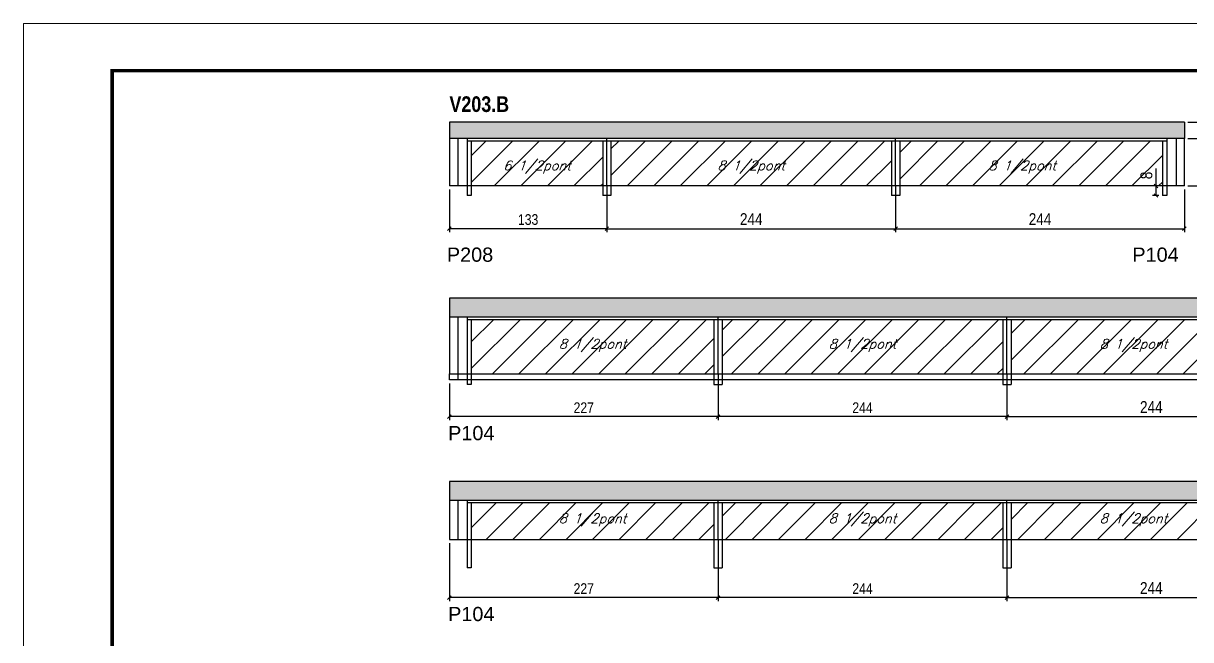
# Model space of a CAD drawing. Extents: x 2603 to 22413, y 1253 to 30260.
# Drawn here: x 5786 to 6773, y 28200 to 28721 of the extents above; entities that cross this region are included whole.
import ezdxf

# ---------------------------------------------------------------- set-up
doc = ezdxf.new("R2010")
doc.units = 0
doc.linetypes.add('DASHED', pattern=[0.75, 0.5, -0.25])
for name, color, linetype in [('5', 5, 'Continuous'), ('COTA', 241, 'Continuous'), ('NOMENCLATURA', 7, 'Continuous'), ('Painéis', 200, 'Continuous'), ('SARR_2.2x7', 40, 'Continuous'), ('SARR_3.5x7', 81, 'Continuous'), ('texto', 7, 'Continuous')]:
    doc.layers.add(name, color=color, linetype=linetype)
for name, color, linetype, lineweight in [('Folhas', 255, 'Continuous', 9), ('Hachura', 251, 'Continuous', 9), ('SARRAFO DE PRESSAO', 251, 'DASHED', 9)]:
    doc.layers.add(name, color=color, linetype=linetype, lineweight=lineweight)
doc.styles.add('COTA TECNICA', font='techl___.ttf', dxfattribs={"height": 10})
doc.styles.add('COTA TECNICA-50', font='techl___.ttf', dxfattribs={"height": 9})
doc.styles.add('Romans', font='romans.shx')
doc.styles.get("Standard").update_dxf_attribs({"font": 'arial.ttf'})
doc.styles.add('TECNICA', font='techb___.ttf', dxfattribs={"height": 10})
doc.dimstyles.new('COTA PAINEL-50', dxfattribs={"dimtxt": 9, "dimasz": 3, "dimexe": 3, "dimexo": 3, "dimgap": 3, "dimtad": 1, "dimdec": 1, "dimzin": 12, "dimdsep": 46, "dimtxsty": 'COTA TECNICA-50', "dimblk1": 'OBLIQUE', "dimblk2": 'OBLIQUE', "dimsah": 1, "dimcen": 0.9, "dimclrd": 4, "dimclre": 4, "dimclrt": 240, "dimadec": 1, "dimazin": 3, "dimtfac": 1, "dimtdec": 1, "dimtmove": 0, "dimatfit": 3, "dimfxl": 1, "dimtolj": 1, "dimtzin": 12, "dimarcsym": 0})
doc.dimstyles.new('PAINEL', dxfattribs={"dimtxt": 10, "dimasz": 3, "dimexe": 3, "dimexo": 3, "dimgap": 3, "dimtad": 1, "dimdec": 1, "dimzin": 12, "dimdsep": 46, "dimtxsty": 'COTA TECNICA', "dimblk1": 'OBLIQUE', "dimblk2": 'OBLIQUE', "dimsah": 1, "dimcen": 0.9, "dimclrd": 4, "dimclre": 4, "dimclrt": 240, "dimadec": 1, "dimazin": 3, "dimtfac": 1, "dimtdec": 1, "dimtmove": 0, "dimatfit": 3, "dimfxl": 1, "dimtolj": 1, "dimtzin": 12, "dimarcsym": 0})

# ---------------------------------------------------------------- blocks, each defined once
blk = doc.blocks.new('9999999999')
at = {"layer": 'Folhas'}
blk.add_lwpolyline([(98138.98, 34190.21), (99623.98, 34190.21), (99623.98, 35240.21), (98138.98, 35240.21)], close=True, dxfattribs=at)
at = {"layer": 'Folhas', "color": 30, "const_width": 3}
blk.add_lwpolyline([(98213.98, 34230.21), (99583.98, 34230.21), (99583.98, 35200.21), (98213.98, 35200.21)], close=True, dxfattribs=at)
blk = doc.blocks.new('_Oblique')
at = {"color": 0, "linetype": 'ByBlock', "lineweight": -2}
blk.add_line((-0.5, -0.5), (0.5, 0.5), dxfattribs=at)
blk = doc.blocks.new('*D3118')
at = {"layer": 'COTA', "color": 4, "linetype": 'ByBlock', "lineweight": -2, "transparency": 16777216}
for p, q in [((6146.46, 28580.23), (6146.46, 28544.14)), ((6279.46, 28580.23), (6279.46, 28544.14)), ((6279.46, 28547.14), (6146.46, 28547.14))]:
    blk.add_line(p, q, dxfattribs=at)
at = {"layer": 'Defpoints', "color": 0, "linetype": 'ByBlock', "transparency": 16777216}
for p in [(6146.46, 28583.23), (6279.46, 28583.23), (6146.46, 28547.14)]:
    blk.add_point(p, dxfattribs=at)
at = {"layer": 'COTA', "color": 4, "linetype": 'ByBlock', "lineweight": -2, "transparency": 16777216, "xscale": 3, "yscale": 3, "zscale": 3, "rotation": 180}
blk.add_blockref('_Oblique', (6146.46, 28547.14), dxfattribs=at)
at = {"layer": 'COTA', "color": 4, "linetype": 'ByBlock', "lineweight": -2, "transparency": 16777216, "xscale": 3, "yscale": 3, "zscale": 3}
blk.add_blockref('_Oblique', (6279.46, 28547.14), dxfattribs=at)
at = {"layer": 'COTA', "color": 240, "linetype": 'ByBlock', "transparency": 16777216, "insert": (6212.96, 28554.84), "char_height": 9, "attachment_point": 5, "style": 'COTA TECNICA-50'}
blk.add_mtext('\\A1;133', dxfattribs=at)
blk = doc.blocks.new('*D3119')
at = {"layer": 'COTA', "color": 4, "linetype": 'ByBlock', "lineweight": -2, "transparency": 16777216}
for p, q in [((6523.46, 28580.23), (6523.46, 28544.14)), ((6767.46, 28580.23), (6767.46, 28544.14)), ((6523.46, 28547.14), (6767.46, 28547.14))]:
    blk.add_line(p, q, dxfattribs=at)
at = {"layer": 'Defpoints', "color": 0, "linetype": 'ByBlock', "transparency": 16777216}
for p in [(6523.46, 28583.23), (6767.46, 28583.23), (6767.46, 28547.14)]:
    blk.add_point(p, dxfattribs=at)
at = {"layer": 'COTA', "color": 4, "linetype": 'ByBlock', "lineweight": -2, "transparency": 16777216, "xscale": 3, "yscale": 3, "zscale": 3, "rotation": 180}
blk.add_blockref('_Oblique', (6523.46, 28547.14), dxfattribs=at)
at = {"layer": 'COTA', "color": 4, "linetype": 'ByBlock', "lineweight": -2, "transparency": 16777216, "xscale": 3, "yscale": 3, "zscale": 3}
blk.add_blockref('_Oblique', (6767.46, 28547.14), dxfattribs=at)
at = {"layer": 'COTA', "color": 240, "linetype": 'ByBlock', "transparency": 16777216, "insert": (6645.46, 28555.21), "char_height": 10, "attachment_point": 5, "style": 'COTA TECNICA'}
blk.add_mtext('\\A1;244', dxfattribs=at)
blk = doc.blocks.new('*D3120')
at = {"layer": 'COTA', "color": 4, "linetype": 'ByBlock', "lineweight": -2, "transparency": 16777216}
for p, q in [((6770.46, 28623.23), (6799.13, 28623.23)), ((6796.13, 28623.23), (6796.13, 28583.23)), ((6770.46, 28583.23), (6799.13, 28583.23))]:
    blk.add_line(p, q, dxfattribs=at)
at = {"layer": 'Defpoints', "color": 0, "linetype": 'ByBlock', "transparency": 16777216}
for p in [(6767.46, 28623.23), (6767.46, 28583.23), (6796.13, 28583.23)]:
    blk.add_point(p, dxfattribs=at)
at = {"layer": 'COTA', "color": 4, "linetype": 'ByBlock', "lineweight": -2, "transparency": 16777216, "xscale": 3, "yscale": 3, "zscale": 3}
for p, rotation in [((6796.13, 28623.23), 90), ((6796.13, 28583.23), 270)]:
    blk.add_blockref('_Oblique', p, dxfattribs=dict(at, rotation=rotation))
at = {"layer": 'COTA', "color": 240, "linetype": 'ByBlock', "transparency": 16777216, "insert": (6788.02, 28603.23), "char_height": 10, "attachment_point": 5, "rotation": 90, "style": 'COTA TECNICA'}
blk.add_mtext('\\A1;40', dxfattribs=at)
blk = doc.blocks.new('*D3121')
at = {"layer": 'COTA', "color": 4, "linetype": 'ByBlock', "lineweight": -2, "transparency": 16777216}
for p, q in [((6796.13, 28637.23), (6796.13, 28656.35)), ((6770.46, 28637.23), (6799.13, 28637.23)), ((6796.13, 28623.23), (6796.13, 28637.23)), ((6770.46, 28623.23), (6799.13, 28623.23))]:
    blk.add_line(p, q, dxfattribs=at)
at = {"layer": 'Defpoints', "color": 0, "linetype": 'ByBlock', "transparency": 16777216}
for p in [(6767.46, 28637.23), (6796.13, 28637.23), (6767.46, 28623.23)]:
    blk.add_point(p, dxfattribs=at)
at = {"layer": 'COTA', "color": 4, "linetype": 'ByBlock', "lineweight": -2, "transparency": 16777216, "xscale": 3, "yscale": 3, "zscale": 3}
for p, rotation in [((6796.13, 28637.23), 90), ((6796.13, 28623.23), 270)]:
    blk.add_blockref('_Oblique', p, dxfattribs=dict(at, rotation=rotation))
at = {"layer": 'COTA', "color": 240, "linetype": 'ByBlock', "transparency": 16777216, "insert": (6788.05, 28648.29), "char_height": 10, "attachment_point": 5, "rotation": 90, "style": 'COTA TECNICA'}
blk.add_mtext('\\A1;14', dxfattribs=at)
blk = doc.blocks.new('*D3122')
at = {"layer": 'COTA', "color": 4, "linetype": 'ByBlock', "lineweight": -2, "transparency": 16777216}
for p, q in [((6770.46, 28637.23), (6829.18, 28637.23)), ((6826.18, 28583.23), (6826.18, 28637.23)), ((6770.46, 28583.23), (6829.18, 28583.23))]:
    blk.add_line(p, q, dxfattribs=at)
at = {"layer": 'Defpoints', "color": 0, "linetype": 'ByBlock', "transparency": 16777216}
for p in [(6767.46, 28637.23), (6826.18, 28637.23), (6767.46, 28583.23)]:
    blk.add_point(p, dxfattribs=at)
at = {"layer": 'COTA', "color": 4, "linetype": 'ByBlock', "lineweight": -2, "transparency": 16777216, "xscale": 3, "yscale": 3, "zscale": 3}
for p, rotation in [((6826.18, 28637.23), 90), ((6826.18, 28583.23), 270)]:
    blk.add_blockref('_Oblique', p, dxfattribs=dict(at, rotation=rotation))
at = {"layer": 'COTA', "color": 240, "linetype": 'ByBlock', "transparency": 16777216, "insert": (6818.07, 28610.23), "char_height": 10, "attachment_point": 5, "rotation": 90, "style": 'COTA TECNICA'}
blk.add_mtext('\\A1;54', dxfattribs=at)
blk = doc.blocks.new('*D645')
at = {"layer": 'COTA', "color": 4, "linetype": 'ByBlock', "lineweight": -2, "transparency": 16777216}
for p, q in [((6373.46, 28421.5), (6373.46, 28385.41)), ((6617.46, 28421.5), (6617.46, 28385.41)), ((6617.46, 28388.41), (6373.46, 28388.41))]:
    blk.add_line(p, q, dxfattribs=at)
at = {"layer": 'Defpoints', "color": 0, "linetype": 'ByBlock', "transparency": 16777216}
for p in [(6373.46, 28424.5), (6617.46, 28424.5), (6373.46, 28388.41)]:
    blk.add_point(p, dxfattribs=at)
at = {"layer": 'COTA', "color": 4, "linetype": 'ByBlock', "lineweight": -2, "transparency": 16777216, "xscale": 3, "yscale": 3, "zscale": 3, "rotation": 180}
blk.add_blockref('_Oblique', (6373.46, 28388.41), dxfattribs=at)
at = {"layer": 'COTA', "color": 4, "linetype": 'ByBlock', "lineweight": -2, "transparency": 16777216, "xscale": 3, "yscale": 3, "zscale": 3}
blk.add_blockref('_Oblique', (6617.46, 28388.41), dxfattribs=at)
at = {"layer": 'COTA', "color": 240, "linetype": 'ByBlock', "transparency": 16777216, "insert": (6495.46, 28395.97), "char_height": 9, "attachment_point": 5, "style": 'COTA TECNICA-50'}
blk.add_mtext('\\A1;244', dxfattribs=at)
blk = doc.blocks.new('*D3123')
at = {"layer": 'COTA', "color": 4, "linetype": 'ByBlock', "lineweight": -2, "transparency": 16777216}
for p, q in [((6146.46, 28416.5), (6146.46, 28385.41)), ((6373.46, 28421.5), (6373.46, 28385.41)), ((6373.46, 28388.41), (6146.46, 28388.41))]:
    blk.add_line(p, q, dxfattribs=at)
at = {"layer": 'Defpoints', "color": 0, "linetype": 'ByBlock', "transparency": 16777216}
for p in [(6373.46, 28424.5), (6146.46, 28419.5), (6146.46, 28388.41)]:
    blk.add_point(p, dxfattribs=at)
at = {"layer": 'COTA', "color": 4, "linetype": 'ByBlock', "lineweight": -2, "transparency": 16777216, "xscale": 3, "yscale": 3, "zscale": 3, "rotation": 180}
blk.add_blockref('_Oblique', (6146.46, 28388.41), dxfattribs=at)
at = {"layer": 'COTA', "color": 4, "linetype": 'ByBlock', "lineweight": -2, "transparency": 16777216, "xscale": 3, "yscale": 3, "zscale": 3}
blk.add_blockref('_Oblique', (6373.46, 28388.41), dxfattribs=at)
at = {"layer": 'COTA', "color": 240, "linetype": 'ByBlock', "transparency": 16777216, "insert": (6259.96, 28395.97), "char_height": 9, "attachment_point": 5, "style": 'COTA TECNICA-50'}
blk.add_mtext('\\A1;227', dxfattribs=at)
blk = doc.blocks.new('*D3124')
at = {"layer": 'COTA', "color": 4, "linetype": 'ByBlock', "lineweight": -2, "transparency": 16777216}
for p, q in [((6617.46, 28421.5), (6617.46, 28385.41)), ((6861.46, 28416.5), (6861.46, 28385.41)), ((6617.46, 28388.41), (6861.46, 28388.41))]:
    blk.add_line(p, q, dxfattribs=at)
at = {"layer": 'Defpoints', "color": 0, "linetype": 'ByBlock', "transparency": 16777216}
for p in [(6617.46, 28424.5), (6861.46, 28419.5), (6861.46, 28388.41)]:
    blk.add_point(p, dxfattribs=at)
at = {"layer": 'COTA', "color": 4, "linetype": 'ByBlock', "lineweight": -2, "transparency": 16777216, "xscale": 3, "yscale": 3, "zscale": 3, "rotation": 180}
blk.add_blockref('_Oblique', (6617.46, 28388.41), dxfattribs=at)
at = {"layer": 'COTA', "color": 4, "linetype": 'ByBlock', "lineweight": -2, "transparency": 16777216, "xscale": 3, "yscale": 3, "zscale": 3}
blk.add_blockref('_Oblique', (6861.46, 28388.41), dxfattribs=at)
at = {"layer": 'COTA', "color": 240, "linetype": 'ByBlock', "transparency": 16777216, "insert": (6739.46, 28396.48), "char_height": 10, "attachment_point": 5, "style": 'COTA TECNICA'}
blk.add_mtext('\\A1;244', dxfattribs=at)
blk = doc.blocks.new('*D3010')
at = {"layer": 'COTA', "color": 4, "linetype": 'ByBlock', "lineweight": -2, "transparency": 16777216}
for p, q in [((6743.44, 28583.23), (6743.44, 28598.05)), ((6745.96, 28583.23), (6740.44, 28583.23)), ((6743.44, 28575.23), (6743.44, 28583.23)), ((6745.96, 28575.23), (6740.44, 28575.23))]:
    blk.add_line(p, q, dxfattribs=at)
at = {"layer": 'Defpoints', "color": 0, "linetype": 'ByBlock', "transparency": 16777216}
for p in [(6743.44, 28583.23), (6748.96, 28583.23), (6748.96, 28575.23)]:
    blk.add_point(p, dxfattribs=at)
at = {"layer": 'COTA', "color": 4, "linetype": 'ByBlock', "lineweight": -2, "transparency": 16777216, "xscale": 3, "yscale": 3, "zscale": 3}
for p, rotation in [((6743.44, 28583.23), 90), ((6743.44, 28575.23), 270)]:
    blk.add_blockref('_Oblique', p, dxfattribs=dict(at, rotation=rotation))
at = {"layer": 'COTA', "color": 240, "linetype": 'ByBlock', "transparency": 16777216, "insert": (6735.34, 28592.14), "char_height": 10, "attachment_point": 5, "rotation": 90, "style": 'COTA TECNICA'}
blk.add_mtext('\\A1;8', dxfattribs=at)
blk = doc.blocks.new('*D3011')
at = {"layer": 'COTA', "color": 4, "linetype": 'ByBlock', "lineweight": -2, "transparency": 16777216}
for p, q in [((6279.46, 28572.23), (6279.46, 28544.14)), ((6523.46, 28572.23), (6523.46, 28544.14)), ((6279.46, 28547.14), (6523.46, 28547.14))]:
    blk.add_line(p, q, dxfattribs=at)
at = {"layer": 'Defpoints', "color": 0, "linetype": 'ByBlock', "transparency": 16777216}
for p in [(6279.46, 28575.23), (6523.46, 28575.23), (6523.46, 28547.14)]:
    blk.add_point(p, dxfattribs=at)
at = {"layer": 'COTA', "color": 4, "linetype": 'ByBlock', "lineweight": -2, "transparency": 16777216, "xscale": 3, "yscale": 3, "zscale": 3, "rotation": 180}
blk.add_blockref('_Oblique', (6279.46, 28547.14), dxfattribs=at)
at = {"layer": 'COTA', "color": 4, "linetype": 'ByBlock', "lineweight": -2, "transparency": 16777216, "xscale": 3, "yscale": 3, "zscale": 3}
blk.add_blockref('_Oblique', (6523.46, 28547.14), dxfattribs=at)
at = {"layer": 'COTA', "color": 240, "linetype": 'ByBlock', "transparency": 16777216, "insert": (6401.46, 28555.21), "char_height": 10, "attachment_point": 5, "style": 'COTA TECNICA'}
blk.add_mtext('\\A1;244', dxfattribs=at)
blk = doc.blocks.new('*D593')
at = {"layer": 'COTA', "color": 4, "linetype": 'ByBlock', "lineweight": -2, "transparency": 16777216}
for p, q in [((6373.46, 28281.67), (6373.46, 28232.58)), ((6617.46, 28281.67), (6617.46, 28232.58)), ((6617.46, 28235.58), (6373.46, 28235.58))]:
    blk.add_line(p, q, dxfattribs=at)
at = {"layer": 'Defpoints', "color": 0, "linetype": 'ByBlock', "transparency": 16777216}
for p in [(6373.46, 28284.67), (6617.46, 28284.67), (6373.46, 28235.58)]:
    blk.add_point(p, dxfattribs=at)
at = {"layer": 'COTA', "color": 4, "linetype": 'ByBlock', "lineweight": -2, "transparency": 16777216, "xscale": 3, "yscale": 3, "zscale": 3, "rotation": 180}
blk.add_blockref('_Oblique', (6373.46, 28235.58), dxfattribs=at)
at = {"layer": 'COTA', "color": 4, "linetype": 'ByBlock', "lineweight": -2, "transparency": 16777216, "xscale": 3, "yscale": 3, "zscale": 3}
blk.add_blockref('_Oblique', (6617.46, 28235.58), dxfattribs=at)
at = {"layer": 'COTA', "color": 240, "linetype": 'ByBlock', "transparency": 16777216, "insert": (6495.46, 28243.15), "char_height": 9, "attachment_point": 5, "style": 'COTA TECNICA-50'}
blk.add_mtext('\\A1;244', dxfattribs=at)
blk = doc.blocks.new('*D3012')
at = {"layer": 'COTA', "color": 4, "linetype": 'ByBlock', "lineweight": -2, "transparency": 16777216}
for p, q in [((6146.46, 28281.67), (6146.46, 28232.58)), ((6373.46, 28281.67), (6373.46, 28232.58)), ((6373.46, 28235.58), (6146.46, 28235.58))]:
    blk.add_line(p, q, dxfattribs=at)
at = {"layer": 'Defpoints', "color": 0, "linetype": 'ByBlock', "transparency": 16777216}
for p in [(6146.46, 28284.67), (6373.46, 28284.67), (6146.46, 28235.58)]:
    blk.add_point(p, dxfattribs=at)
at = {"layer": 'COTA', "color": 4, "linetype": 'ByBlock', "lineweight": -2, "transparency": 16777216, "xscale": 3, "yscale": 3, "zscale": 3, "rotation": 180}
blk.add_blockref('_Oblique', (6146.46, 28235.58), dxfattribs=at)
at = {"layer": 'COTA', "color": 4, "linetype": 'ByBlock', "lineweight": -2, "transparency": 16777216, "xscale": 3, "yscale": 3, "zscale": 3}
blk.add_blockref('_Oblique', (6373.46, 28235.58), dxfattribs=at)
at = {"layer": 'COTA', "color": 240, "linetype": 'ByBlock', "transparency": 16777216, "insert": (6259.96, 28243.15), "char_height": 9, "attachment_point": 5, "style": 'COTA TECNICA-50'}
blk.add_mtext('\\A1;227', dxfattribs=at)
blk = doc.blocks.new('*D3081')
at = {"layer": 'COTA', "color": 4, "linetype": 'ByBlock', "lineweight": -2, "transparency": 16777216}
for p, q in [((6617.46, 28281.67), (6617.46, 28232.58)), ((6861.46, 28281.67), (6861.46, 28232.58)), ((6617.46, 28235.58), (6861.46, 28235.58))]:
    blk.add_line(p, q, dxfattribs=at)
at = {"layer": 'Defpoints', "color": 0, "linetype": 'ByBlock', "transparency": 16777216}
for p in [(6617.46, 28284.67), (6861.46, 28284.67), (6861.46, 28235.58)]:
    blk.add_point(p, dxfattribs=at)
at = {"layer": 'COTA', "color": 4, "linetype": 'ByBlock', "lineweight": -2, "transparency": 16777216, "xscale": 3, "yscale": 3, "zscale": 3, "rotation": 180}
blk.add_blockref('_Oblique', (6617.46, 28235.58), dxfattribs=at)
at = {"layer": 'COTA', "color": 4, "linetype": 'ByBlock', "lineweight": -2, "transparency": 16777216, "xscale": 3, "yscale": 3, "zscale": 3}
blk.add_blockref('_Oblique', (6861.46, 28235.58), dxfattribs=at)
at = {"layer": 'COTA', "color": 240, "linetype": 'ByBlock', "transparency": 16777216, "insert": (6739.46, 28243.65), "char_height": 10, "attachment_point": 5, "style": 'COTA TECNICA'}
blk.add_mtext('\\A1;244', dxfattribs=at)

msp = doc.modelspace()

# ---------------------------------------------------------------- hatches: boundary and pattern name
at = {"layer": 'COTA', "linetype": 'ByBlock'}
h = msp.add_hatch(dxfattribs=at)
h.set_pattern_fill('AR-CONC', color=256, scale=0.03)
h.set_pattern_definition([(50, (-126646.1096, -4014.753), (5.46554007, -0.47817257), [0.5715, -6.2865]), (355, (-126646.1096, -4014.753), (-1.05730264, 5.73170536), [0.4572, -5.02921753]), (100.4514447, (-126645.654, -4014.793), (4.40823741, 5.25353256), [0.48570026, -5.34270734]), (46.1842, (-126646.1096, -4013.229), (8.13237123, -1.26126984), [0.85725, -9.42975]), (96.6355576, (-126645.432, -4013.334), (7.122124, 7.42278374), [0.7285507, -8.01406824]), (351.184151, (-126646.11, -4013.229), (7.122124, 7.42278374), [0.685799, -7.54379196]), (21, (-126645.3476, -4013.61), (4.54843174, -3.06795595), [0.5715, -6.2865]), (326, (-126645.3476, -4013.61), (1.85406085, 5.52563898), [0.4572, -5.0292]), (71.451445, (-126644.9685, -4013.866), (6.40249258, 2.45768307), [0.48570026, -5.34269813]), (37.5, (-126646.1096, -4014.7531), (0.092658098, 2.536651166), [0, -4.96824, 0, -5.1054, 0, -5.04825]), (7.5, (-126646.1096, -4014.753), (2.004589875, 3.005417245), [0, -2.91084, 0, -4.85394, 0, -1.92405]), (327.5, (-126647.8088, -4014.7531), (4.067717855, -0.17186232), [0, -1.905, 0, -5.9436, 0, -7.8867]), (317.5, (-126648.571, -4014.753), (4.44387544, 0.76279473), [0, -2.4765, 0, -3.94716, 0, -5.6007])])
h.paths.add_polyline_path([(6146.46, 28637.23), (6146.46, 28623.23), (6767.46, 28623.23), (6767.46, 28637.23)])
h = msp.add_hatch(dxfattribs=at)
h.set_pattern_fill('AR-CONC', color=256, scale=0.03)
h.set_pattern_definition([(50, (-126552.1096, -4165.485), (5.46554007, -0.47817257), [0.5715, -6.2865]), (355, (-126552.1096, -4165.485), (-1.05730264, 5.73170536), [0.4572, -5.02921753]), (100.4514447, (-126551.654, -4165.5247), (4.40823741, 5.25353256), [0.48570026, -5.34270734]), (46.1842, (-126552.1096, -4163.961), (8.13237123, -1.26126984), [0.85725, -9.42975]), (96.6355576, (-126551.432, -4164.066), (7.122124, 7.42278374), [0.7285507, -8.01406824]), (351.184151, (-126552.11, -4163.961), (7.122124, 7.42278374), [0.685799, -7.54379196]), (21, (-126551.3476, -4164.342), (4.54843174, -3.06795595), [0.5715, -6.2865]), (326, (-126551.3476, -4164.342), (1.85406085, 5.52563898), [0.4572, -5.0292]), (71.451445, (-126550.9685, -4164.5975), (6.40249258, 2.45768307), [0.48570026, -5.34269813]), (37.5, (-126552.1096, -4165.4849), (0.092658098, 2.536651166), [0, -4.96824, 0, -5.1054, 0, -5.04825]), (7.5, (-126552.1096, -4165.485), (2.004589875, 3.005417245), [0, -2.91084, 0, -4.85394, 0, -1.92405]), (327.5, (-126553.8088, -4165.4849), (4.067717855, -0.17186232), [0, -1.905, 0, -5.9436, 0, -7.8867]), (317.5, (-126554.571, -4165.485), (4.44387544, 0.76279473), [0, -2.4765, 0, -3.94716, 0, -5.6007])])
h.paths.add_polyline_path([(6146.46, 28488.5), (6146.46, 28472.5), (6861.46, 28472.5), (6861.46, 28488.5)])
h = msp.add_hatch(dxfattribs=at)
h.set_pattern_fill('AR-CONC', color=256, scale=0.03)
h.set_pattern_definition([(50, (-126552.1096, -4320.312), (5.46554007, -0.47817257), [0.5715, -6.2865]), (355, (-126552.1096, -4320.312), (-1.05730264, 5.73170536), [0.4572, -5.02921753]), (100.4514447, (-126551.654, -4320.352), (4.40823741, 5.25353256), [0.48570026, -5.34270734]), (46.1842, (-126552.1096, -4318.788), (8.13237123, -1.26126984), [0.85725, -9.42975]), (96.6355576, (-126551.432, -4318.893), (7.122124, 7.42278374), [0.7285507, -8.01406824]), (351.184151, (-126552.11, -4318.788), (7.122124, 7.42278374), [0.685799, -7.54379196]), (21, (-126551.3476, -4319.169), (4.54843174, -3.06795595), [0.5715, -6.2865]), (326, (-126551.3476, -4319.169), (1.85406085, 5.52563898), [0.4572, -5.0292]), (71.451445, (-126550.9685, -4319.4247), (6.40249258, 2.45768307), [0.48570026, -5.34269813]), (37.5, (-126552.1096, -4320.312), (0.092658098, 2.536651166), [0, -4.96824, 0, -5.1054, 0, -5.04825]), (7.5, (-126552.1096, -4320.312), (2.004589875, 3.005417245), [0, -2.91084, 0, -4.85394, 0, -1.92405]), (327.5, (-126553.8088, -4320.312), (4.067717855, -0.17186232), [0, -1.905, 0, -5.9436, 0, -7.8867]), (317.5, (-126554.571, -4320.312), (4.44387544, 0.76279473), [0, -2.4765, 0, -3.94716, 0, -5.6007])])
h.paths.add_polyline_path([(6146.46, 28333.67), (6146.46, 28317.67), (6861.46, 28317.67), (6861.46, 28333.67)])
at = {"layer": 'Hachura', "linetype": 'ByBlock'}
h = msp.add_hatch(dxfattribs=at)
h.set_pattern_fill('ANSI31', color=256, scale=5)
h.set_pattern_definition([(45, (-126418.031, -5371.03), (-11.2253202, 11.2253202), [])])
h.paths.add_polyline_path([(6275.96, 28621.03), (6164.96, 28621.03), (6164.96, 28583.23), (6275.96, 28583.23)])
h.paths.add_polyline_path([(6519.96, 28583.23), (6519.96, 28621.03), (6282.96, 28621.03), (6282.96, 28583.23)])
h.paths.add_polyline_path([(6526.96, 28621.03), (6526.96, 28583.23), (6748.96, 28583.23), (6748.96, 28621.03)])
h.paths.add_polyline_path([(6842.96, 28424.5), (6842.96, 28470.3), (6620.96, 28470.3), (6620.96, 28424.5)])
h.paths.add_polyline_path([(6376.96, 28470.3), (6376.96, 28424.5), (6613.96, 28424.5), (6613.96, 28470.3)])
h.paths.add_polyline_path([(6369.96, 28424.5), (6369.96, 28470.3), (6164.96, 28470.3), (6164.96, 28424.5)])
h.paths.add_polyline_path([(6369.96, 28284.67), (6369.96, 28315.47), (6164.96, 28315.47), (6164.96, 28284.67)])
h.paths.add_polyline_path([(6613.96, 28284.67), (6613.96, 28315.47), (6376.96, 28315.47), (6376.96, 28284.67)])
h.paths.add_polyline_path([(6842.96, 28284.67), (6842.96, 28315.47), (6620.96, 28315.47), (6620.96, 28284.67)])
h.paths.add_polyline_path([(6845.46, 28140.53), (6845.46, 28171.33), (6623.46, 28171.33), (6623.46, 28140.53)])
h.paths.add_polyline_path([(6616.46, 28140.53), (6616.46, 28171.33), (6379.46, 28171.33), (6379.46, 28140.53)])
h.paths.add_polyline_path([(6372.46, 28140.53), (6372.46, 28171.33), (6164.96, 28171.33), (6164.96, 28140.53)])
h.paths.add_polyline_path([(6164.96, 28031.08), (6164.96, 28000.28), (6268.46, 28000.28), (6268.46, 28031.08)])
h.paths.add_polyline_path([(6407.96, 28000.28), (6407.96, 28031.08), (6268.46, 28031.08), (6268.46, 28000.28)])
h.paths.add_polyline_path([(6414.96, 28031.08), (6414.96, 28000.28), (6651.96, 28000.28), (6651.96, 28031.08)])
h.paths.add_polyline_path([(6658.96, 28031.08), (6658.96, 28000.28), (6880.96, 28000.28), (6880.96, 28031.08)])

# ---------------------------------------------------------------- linework, layer by layer
at = {"layer": 'COTA', "linetype": 'ByBlock'}
for p, q in [((6767.46, 28637.23), (6146.46, 28637.23)), ((6146.46, 28637.23), (6146.46, 28623.23)), ((6767.46, 28637.23), (6767.46, 28623.23)), ((6279.46, 28583.23), (6279.46, 28575.23)), ((6523.46, 28583.23), (6523.46, 28575.23)), ((6164.96, 28575.23), (6161.46, 28575.23)), ((6282.96, 28575.23), (6275.96, 28575.23)), ((6526.96, 28575.23), (6519.96, 28575.23)), ((6752.46, 28575.23), (6748.96, 28575.23)), ((6861.46, 28488.5), (6146.46, 28488.5)), ((6146.46, 28488.5), (6146.46, 28472.5)), ((6373.46, 28424.5), (6373.46, 28415.5)), ((6617.46, 28424.5), (6617.46, 28415.5)), ((6164.96, 28415.5), (6161.46, 28415.5)), ((6369.96, 28415.5), (6376.96, 28415.5)), ((6613.96, 28415.5), (6620.96, 28415.5)), ((6861.46, 28333.67), (6146.46, 28333.67)), ((6146.46, 28333.67), (6146.46, 28317.67)), ((6373.46, 28284.67), (6373.46, 28260.67)), ((6617.46, 28284.67), (6617.46, 28260.67)), ((6164.96, 28260.67), (6161.46, 28260.67)), ((6369.96, 28260.67), (6376.96, 28260.67)), ((6613.96, 28260.67), (6620.96, 28260.67))]:
    msp.add_line(p, q, dxfattribs=at)
at = {"layer": 'Painéis', "linetype": 'Continuous'}
for p, q in [((6146.46, 28623.23), (6146.46, 28583.23)), ((6767.46, 28623.23), (6146.46, 28623.23)), ((6279.46, 28583.23), (6279.46, 28623.23)), ((6523.46, 28583.23), (6523.46, 28623.23)), ((6767.46, 28583.23), (6767.46, 28623.23)), ((6767.46, 28583.23), (6146.46, 28583.23)), ((6146.46, 28472.5), (6146.46, 28424.5)), ((6861.46, 28472.5), (6146.46, 28472.5)), ((6373.46, 28424.5), (6373.46, 28472.5)), ((6617.46, 28424.5), (6617.46, 28472.5)), ((6146.46, 28424.5), (6861.46, 28424.5)), ((6146.46, 28317.67), (6146.46, 28284.67)), ((6861.46, 28317.67), (6146.46, 28317.67)), ((6373.46, 28284.67), (6373.46, 28317.67)), ((6617.46, 28284.67), (6617.46, 28317.67)), ((6146.46, 28284.67), (6861.46, 28284.67))]:
    msp.add_line(p, q, dxfattribs=at)
msp.add_lwpolyline([(6146.46, 28424.5), (6861.46, 28424.5), (6861.46, 28419.5), (6146.46, 28419.5)], close=True, dxfattribs=at)
at = {"layer": 'SARR_2.2x7', "linetype": 'Continuous'}
for p, q in [((6153.46, 28623.23), (6153.46, 28583.23)), ((6279.46, 28621.03), (6161.46, 28621.03)), ((6523.46, 28621.03), (6279.46, 28621.03)), ((6752.46, 28621.03), (6523.46, 28621.03)), ((6760.46, 28623.23), (6760.46, 28583.23)), ((6153.46, 28472.5), (6153.46, 28424.5)), ((6373.46, 28470.3), (6161.46, 28470.3)), ((6617.46, 28470.3), (6373.46, 28470.3)), ((6846.46, 28470.3), (6617.46, 28470.3)), ((6153.46, 28424.5), (6153.46, 28419.5)), ((6153.46, 28317.67), (6153.46, 28284.67)), ((6373.46, 28315.47), (6161.46, 28315.47)), ((6617.46, 28315.47), (6373.46, 28315.47)), ((6846.46, 28315.47), (6617.46, 28315.47))]:
    msp.add_line(p, q, dxfattribs=at)
at = {"layer": 'SARR_3.5x7'}
for p, q in [((6161.46, 28623.23), (6161.46, 28575.23)), ((6164.96, 28621.03), (6164.96, 28575.23)), ((6275.96, 28621.03), (6275.96, 28575.23)), ((6282.96, 28621.03), (6282.96, 28575.23)), ((6519.96, 28621.03), (6519.96, 28575.23)), ((6526.96, 28621.03), (6526.96, 28575.23)), ((6748.96, 28621.03), (6748.96, 28575.23)), ((6752.46, 28623.23), (6752.46, 28575.23)), ((6161.46, 28472.5), (6161.46, 28415.5)), ((6164.96, 28470.3), (6164.96, 28415.5)), ((6369.96, 28470.3), (6369.96, 28415.5)), ((6376.96, 28470.3), (6376.96, 28415.5)), ((6613.96, 28470.3), (6613.96, 28415.5)), ((6620.96, 28470.3), (6620.96, 28415.5)), ((6161.46, 28317.67), (6161.46, 28260.67)), ((6164.96, 28315.47), (6164.96, 28260.67)), ((6369.96, 28315.47), (6369.96, 28260.67)), ((6376.96, 28315.47), (6376.96, 28260.67)), ((6613.96, 28315.47), (6613.96, 28260.67)), ((6620.96, 28315.47), (6620.96, 28260.67))]:
    msp.add_line(p, q, dxfattribs=at)

# ---------------------------------------------------------------- block references
at = {"layer": 'SARRAFO DE PRESSAO', "color": 6, "linetype": 'ByBlock'}
msp.add_blockref('9999999999', (-92352.51, -6519.61), dxfattribs=at)

# ---------------------------------------------------------------- texts
at = {"layer": '5', "linetype": 'Continuous'}
for s, p in [('P208', (6144.31, 28519.24)), ('P104', (6723.46, 28519.24)), ('P104', (6145.34, 28368.51)), ('P104', (6145.34, 28215.68))]:
    msp.add_text(s, height=12, rotation=359.99996, dxfattribs=at).set_placement(p)
at = {"layer": 'NOMENCLATURA', "style": 'TECNICA'}
msp.add_text('V203.B', height=13.2, dxfattribs=at).set_placement((6146.46, 28645.75))
at = {"layer": 'texto', "color": 2, "char_height": 8, "attachment_point": 5, "style": 'Romans'}
for s, insert in [('{\\Q19;\\C256;6 1/2pont}', (6220.46, 28599.23)), ('{\\Q19;\\C256;8 1/2pont}', (6401.46, 28599.23)), ('{\\Q19;\\C256;8 1/2pont}', (6630.46, 28599.23)), ('{\\Q19;\\C256;8 1/2pont}', (6267.46, 28448.5)), ('{\\Q19;\\C256;8 1/2pont}', (6495.46, 28448.5)), ('{\\Q19;\\C256;8 1/2pont}', (6724.46, 28448.5)), ('{\\Q19;\\C256;8 1/2pont}', (6267.46, 28301.17)), ('{\\Q19;\\C256;8 1/2pont}', (6495.46, 28301.17)), ('{\\Q19;\\C256;8 1/2pont}', (6724.46, 28301.17))]:
    msp.add_mtext(s, dxfattribs=dict(at, insert=insert))

# ---------------------------------------------------------------- dimensions: what is measured, and where the dimension line sits
at = {"layer": 'COTA', "linetype": 'ByBlock'}
for base, p1, p2, picture, middle in [((6796.13, 28637.23), (6767.46, 28623.23), (6767.46, 28637.23), '*D3121', (6788.05, 28648.29)), ((6826.18, 28637.23), (6767.46, 28583.23), (6767.46, 28637.23), '*D3122', (6818.07, 28610.23)), ((6796.13, 28583.23), (6767.46, 28623.23), (6767.46, 28583.23), '*D3120', (6788.02, 28603.23)), ((6743.44, 28583.23), (6748.96, 28575.23), (6748.96, 28583.23), '*D3010', (6735.34, 28592.14))]:
    dim = msp.add_linear_dim(base=base, p1=p1, p2=p2, angle=90, dimstyle='PAINEL', dxfattribs=at)
    dim.commit()
    dim.dimension.update_dxf_attribs({"geometry": picture, "text_midpoint": middle})
for base, p1, p2, picture, middle in [((6146.46, 28547.14), (6279.46, 28583.23), (6146.46, 28583.23), '*D3118', (6212.96, 28554.84)), ((6146.46, 28388.41), (6373.46, 28424.5), (6146.46, 28419.5), '*D3123', (6259.96, 28395.97)), ((6146.46, 28235.58), (6373.46, 28284.67), (6146.46, 28284.67), '*D3012', (6259.96, 28243.15))]:
    dim = msp.add_linear_dim(base=base, p1=p1, p2=p2, angle=180, dimstyle='COTA PAINEL-50', override={"dimarcsym": 1}, dxfattribs=at)
    dim.commit()
    dim.dimension.update_dxf_attribs({"geometry": picture, "text_midpoint": middle})
for base, p1, p2, picture, middle in [((6767.46, 28547.14), (6523.46, 28583.23), (6767.46, 28583.23), '*D3119', (6645.46, 28555.21)), ((6523.46, 28547.14), (6279.46, 28575.23), (6523.46, 28575.23), '*D3011', (6401.46, 28555.21)), ((6861.46, 28388.41), (6617.46, 28424.5), (6861.46, 28419.5), '*D3124', (6739.46, 28396.48)), ((6861.46, 28235.58), (6617.46, 28284.67), (6861.46, 28284.67), '*D3081', (6739.46, 28243.65))]:
    dim = msp.add_linear_dim(base=base, p1=p1, p2=p2, dimstyle='PAINEL', dxfattribs=at)
    dim.commit()
    dim.dimension.update_dxf_attribs({"geometry": picture, "text_midpoint": middle})
for base, p1, p2, picture, middle in [((6373.46, 28388.41), (6617.46, 28424.5), (6373.46, 28424.5), '*D645', (6495.46, 28395.97)), ((6373.46, 28235.58), (6617.46, 28284.67), (6373.46, 28284.67), '*D593', (6495.46, 28243.15))]:
    dim = msp.add_linear_dim(base=base, p1=p1, p2=p2, dimstyle='COTA PAINEL-50', override={"dimarcsym": 1}, dxfattribs=at)
    dim.commit()
    dim.dimension.update_dxf_attribs({"geometry": picture, "text_midpoint": middle})

doc.saveas('drawing.dxf')
